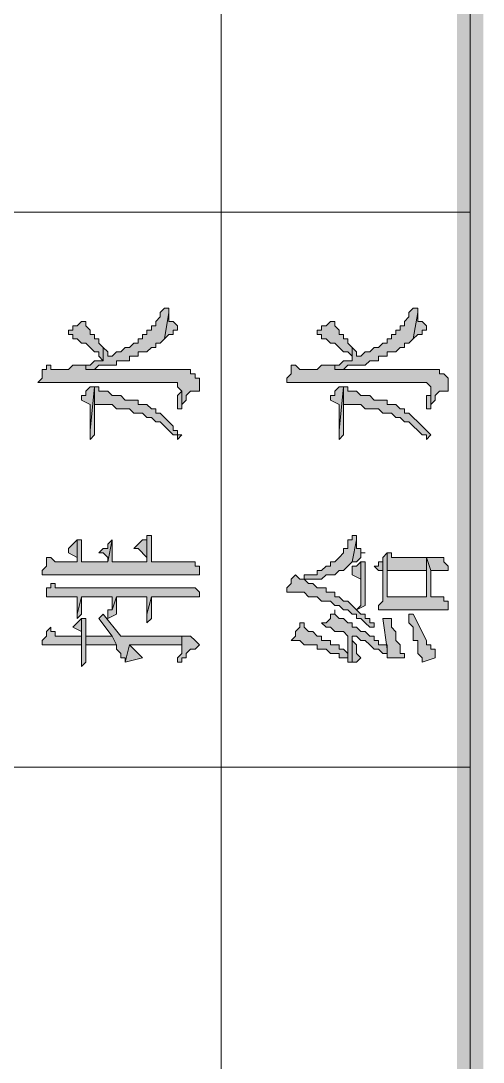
# Model space of a CAD drawing. Header units: millimetres. Extents: x 6 to 291, y 4 to 206.
# Drawn here: x 13.42 to 17.91, y 45.95 to 56.04 of the extents above; entities that cross this region are included whole.
import ezdxf

# ---------------------------------------------------------------- set-up
doc = ezdxf.new("R2010")
doc.units = ezdxf.units.MM
doc.layers.add('C00-00-00', color=7, linetype='Continuous')

msp = doc.modelspace()

# ---------------------------------------------------------------- hatches: boundary and pattern name
at = {"layer": 'C00-00-00'}
h = msp.add_hatch(color=256, dxfattribs=at)
h.dxf.hatch_style = 2
h.paths.add_polyline_path([(17.653, 8.636004), (17.907, 8.89001), (17.653, 201.083336)])
h = msp.add_hatch(color=256, dxfattribs=at)
h.dxf.hatch_style = 2
h.paths.add_polyline_path([(17.907, 8.89001), (17.653, 201.083336), (17.907, 200.787002)])
h = msp.add_hatch(color=256, dxfattribs=at)
h.dxf.hatch_style = 2
h.paths.add_polyline_path([(14.054666, 52.705003), (14.054666, 52.66267), (14.097, 52.66267), (14.139333, 52.66267), (14.181666, 52.705003), (14.224, 52.705003), (14.266333, 52.705003), (14.351, 52.705003), (14.351, 52.747336), (14.393333, 52.747336), (14.435666, 52.747336), (14.478, 52.747336), (14.478, 52.78967), (14.520333, 52.78967), (14.562666, 52.78967), (14.562666, 52.832003), (14.605, 52.832003), (14.647333, 52.832003), (14.689666, 52.874336), (14.732, 52.874336), (14.732, 52.91667), (14.774333, 52.91667), (14.816666, 52.959003), (14.859, 53.213003), (14.859, 53.255336), (14.816666, 53.255336), (14.774333, 53.213003), (14.774333, 53.17067), (14.732, 53.128336), (14.732, 53.086003), (14.689666, 53.086003), (14.689666, 53.04367), (14.647333, 53.04367), (14.647333, 53.001336), (14.605, 53.001336), (14.605, 52.959003), (14.562666, 52.959003), (14.562666, 52.91667), (14.520333, 52.91667), (14.478, 52.874336), (14.435666, 52.874336), (14.393333, 52.832003), (14.351, 52.832003), (14.308666, 52.78967), (14.266333, 52.78967), (14.266333, 52.832003), (14.224, 52.874336), (14.224, 52.747336), (14.181666, 52.747336), (14.139333, 52.747336), (14.097, 52.705003)])
h = msp.add_hatch(color=256, dxfattribs=at)
h.dxf.hatch_style = 2
h.paths.add_polyline_path([(14.816667, 52.959009), (14.859, 53.001342), (14.901333, 53.001342), (14.901333, 53.043675), (14.943667, 53.043675), (14.943667, 53.086009), (14.901333, 53.128342), (14.859, 53.128342), (14.859, 53.170675), (14.859, 53.213009)])
h = msp.add_hatch(color=256, dxfattribs=at)
h.dxf.hatch_style = 2
h.paths.add_polyline_path([(16.467667, 52.705003), (16.467667, 52.66267), (16.510001, 52.66267), (16.552334, 52.66267), (16.594667, 52.705003), (16.637001, 52.705003), (16.679334, 52.705003), (16.764001, 52.705003), (16.806334, 52.747336), (16.848667, 52.747336), (16.891001, 52.747336), (16.891001, 52.78967), (16.933334, 52.78967), (16.975667, 52.78967), (16.975667, 52.832003), (17.018001, 52.832003), (17.060334, 52.832003), (17.102667, 52.874336), (17.145001, 52.874336), (17.145001, 52.91667), (17.187334, 52.91667), (17.229667, 52.959003), (17.272001, 53.213003), (17.272001, 53.255336), (17.229667, 53.255336), (17.187334, 53.213003), (17.187334, 53.17067), (17.145001, 53.128336), (17.145001, 53.086003), (17.102667, 53.086003), (17.102667, 53.04367), (17.060334, 53.04367), (17.060334, 53.001336), (17.018001, 53.001336), (17.018001, 52.959003), (16.975667, 52.959003), (16.975667, 52.91667), (16.933334, 52.91667), (16.891001, 52.874336), (16.848667, 52.874336), (16.806334, 52.832003), (16.764001, 52.832003), (16.721667, 52.78967), (16.679334, 52.78967), (16.679334, 52.832003), (16.637001, 52.874336), (16.637001, 52.747336), (16.594667, 52.747336), (16.552334, 52.747336), (16.510001, 52.705003)])
h = msp.add_hatch(color=256, dxfattribs=at)
h.dxf.hatch_style = 2
h.paths.add_polyline_path([(17.229667, 52.959009), (17.272001, 53.001342), (17.314334, 53.001342), (17.314334, 53.043675), (17.356667, 53.043675), (17.356667, 53.086009), (17.314334, 53.128342), (17.272001, 53.128342), (17.272001, 53.170675), (17.272001, 53.213009)])
h = msp.add_hatch(color=256, dxfattribs=at)
h.dxf.hatch_style = 2
h.paths.add_polyline_path([(13.885333, 53.001335), (13.927667, 53.001335), (13.927667, 52.959002), (13.97, 52.959002), (14.012333, 52.916669), (14.054667, 52.916669), (14.097, 52.874335), (14.139333, 52.832002), (14.181667, 52.832002), (14.181667, 52.789669), (14.224, 52.747335), (14.224, 52.874335), (14.181667, 52.916669), (14.181667, 52.959002), (14.139333, 52.959002), (14.139333, 53.001335), (14.097, 53.001335), (14.097, 53.043669), (14.054667, 53.086002), (14.054667, 53.128335), (14.012333, 53.128335), (13.97, 53.086002), (13.927667, 53.086002), (13.927667, 53.043669), (13.885333, 53.043669)])
h = msp.add_hatch(color=256, dxfattribs=at)
h.dxf.hatch_style = 2
h.paths.add_polyline_path([(14.054666, 53.12833), (14.054666, 53.086004)])
h = msp.add_hatch(color=256, dxfattribs=at)
h.dxf.hatch_style = 2
h.paths.add_polyline_path([(16.298333, 53.001335), (16.340666, 53.001335), (16.340666, 52.959002), (16.382999, 52.959002), (16.425333, 52.916669), (16.467666, 52.916669), (16.509999, 52.874335), (16.552333, 52.832002), (16.594666, 52.832002), (16.636999, 52.789669), (16.636999, 52.747335), (16.636999, 52.874335), (16.594666, 52.916669), (16.594666, 52.959002), (16.552333, 52.959002), (16.552333, 53.001335), (16.509999, 53.001335), (16.509999, 53.043669), (16.467666, 53.086002), (16.467666, 53.128335), (16.425333, 53.128335), (16.382999, 53.086002), (16.340666, 53.086002), (16.340666, 53.043669), (16.298333, 53.043669)])
h = msp.add_hatch(color=256, dxfattribs=at)
h.dxf.hatch_style = 2
h.paths.add_polyline_path([(16.467667, 53.12833), (16.467667, 53.086004)])
h = msp.add_hatch(color=256, dxfattribs=at)
h.dxf.hatch_style = 2
h.paths.add_polyline_path([(13.589, 52.535666), (14.943667, 52.535666), (14.943667, 52.493333), (14.986, 52.450999), (14.986, 52.281666), (14.986, 52.323999), (15.028334, 52.366333), (15.028334, 52.408666), (15.070667, 52.450999), (15.113, 52.450999), (15.155334, 52.450999), (15.155334, 52.493333), (15.155334, 52.535666), (15.155334, 52.577999), (15.113, 52.577999), (15.113, 52.620333), (15.070667, 52.620333), (15.070667, 52.662666), (15.028334, 52.662666), (14.986, 52.662666), (14.054667, 52.662666), (14.054667, 52.704999), (14.012334, 52.704999), (13.927667, 52.704999), (13.885334, 52.662666), (13.716, 52.662666), (13.716, 52.704999), (13.673667, 52.704999), (13.673667, 52.662666), (13.631334, 52.662666), (13.631334, 52.620333), (13.631334, 52.577999)])
h = msp.add_hatch(color=256, dxfattribs=at)
h.dxf.hatch_style = 2
h.paths.add_polyline_path([(16.002, 52.535666), (17.356667, 52.535666), (17.399, 52.493333), (17.399, 52.281666), (17.399, 52.323999), (17.441333, 52.366333), (17.441333, 52.408666), (17.483667, 52.450999), (17.526, 52.450999), (17.568333, 52.450999), (17.568333, 52.493333), (17.568333, 52.535666), (17.568333, 52.577999), (17.526, 52.620333), (17.483667, 52.620333), (17.483667, 52.662666), (17.441333, 52.662666), (17.399, 52.662666), (16.467667, 52.662666), (16.467667, 52.704999), (16.425333, 52.704999), (16.340667, 52.704999), (16.298333, 52.662666), (16.129, 52.662666), (16.086667, 52.704999), (16.044333, 52.704999), (16.044333, 52.662666), (16.044333, 52.620333), (16.002, 52.577999)])
h = msp.add_hatch(color=256, dxfattribs=at)
h.dxf.hatch_style = 2
h.paths.add_polyline_path([(14.012333, 52.366329), (14.097, 52.323995), (14.097, 52.069995), (14.139333, 52.493329), (14.097, 52.493329), (14.054666, 52.450995), (14.054666, 52.408662), (14.012333, 52.408662)])
h = msp.add_hatch(color=256, dxfattribs=at)
h.dxf.hatch_style = 2
h.paths.add_polyline_path([(14.097, 51.985328), (14.139333, 52.02767), (14.139333, 52.324002), (14.139333, 52.49334), (14.097, 52.069997)])
h = msp.add_hatch(color=256, dxfattribs=at)
h.dxf.hatch_style = 2
h.paths.add_polyline_path([(14.139333, 52.49334), (14.139333, 52.324006), (14.181666, 52.324006), (14.308666, 52.324006), (14.351, 52.281673), (14.393333, 52.281673), (14.435666, 52.281673), (14.478, 52.281673), (14.520333, 52.23934), (14.562666, 52.23934), (14.605, 52.23934), (14.647333, 52.197006), (14.689666, 52.197006), (14.732, 52.154673), (14.774333, 52.154673), (14.816666, 52.11234), (14.859, 52.070006), (14.901333, 52.027673), (14.943666, 52.027673), (14.943666, 51.98534), (14.986, 52.027673), (14.943666, 52.027673), (14.943666, 52.070006), (14.901333, 52.070006), (14.901333, 52.11234), (14.859, 52.154673), (14.816666, 52.197006), (14.774333, 52.23934), (14.732, 52.23934), (14.732, 52.281673), (14.689666, 52.281673), (14.647333, 52.324006), (14.605, 52.324006), (14.562666, 52.324006), (14.562666, 52.36634), (14.520333, 52.36634), (14.435666, 52.36634), (14.393333, 52.408673), (14.351, 52.408673), (14.308666, 52.408673), (14.266333, 52.451006), (14.181666, 52.451006), (14.181666, 52.49334)])
h = msp.add_hatch(color=256, dxfattribs=at)
h.dxf.hatch_style = 2
h.paths.add_polyline_path([(14.943667, 52.281676), (14.986, 52.281676), (14.986, 52.45101), (14.943667, 52.408676), (14.943667, 52.32401)])
h = msp.add_hatch(color=256, dxfattribs=at)
h.dxf.hatch_style = 2
h.paths.add_polyline_path([(16.425334, 52.366329), (16.510001, 52.323995), (16.510001, 52.069995), (16.552334, 52.493329), (16.510001, 52.493329), (16.467667, 52.450995), (16.467667, 52.408662), (16.425334, 52.408662)])
h = msp.add_hatch(color=256, dxfattribs=at)
h.dxf.hatch_style = 2
h.paths.add_polyline_path([(16.510001, 51.985328), (16.552334, 52.027661), (16.552334, 52.323995), (16.552334, 52.493328), (16.510001, 52.069995), (16.510001, 52.027661)])
h = msp.add_hatch(color=256, dxfattribs=at)
h.dxf.hatch_style = 2
h.paths.add_polyline_path([(16.552334, 52.49334), (16.552334, 52.324006), (16.594667, 52.324006), (16.721667, 52.324006), (16.764, 52.281673), (16.806334, 52.281673), (16.848667, 52.281673), (16.891, 52.281673), (16.933334, 52.23934), (16.975667, 52.23934), (17.018, 52.23934), (17.060334, 52.197006), (17.102667, 52.197006), (17.145, 52.154673), (17.187334, 52.154673), (17.229667, 52.11234), (17.272, 52.070006), (17.314334, 52.027673), (17.356667, 52.027673), (17.356667, 51.98534), (17.399, 52.027673), (17.356667, 52.070006), (17.314334, 52.11234), (17.272, 52.154673), (17.229667, 52.197006), (17.187334, 52.23934), (17.145, 52.23934), (17.145, 52.281673), (17.102667, 52.281673), (17.060334, 52.324006), (17.018, 52.324006), (16.975667, 52.324006), (16.975667, 52.36634), (16.933334, 52.36634), (16.848667, 52.36634), (16.806334, 52.408673), (16.764, 52.408673), (16.721667, 52.408673), (16.679334, 52.451006), (16.594667, 52.451006), (16.594667, 52.49334)])
h = msp.add_hatch(color=256, dxfattribs=at)
h.dxf.hatch_style = 2
h.paths.add_polyline_path([(17.356666, 52.281676), (17.398999, 52.281676), (17.398999, 52.45101), (17.398999, 52.408676), (17.356666, 52.408676), (17.356666, 52.32401)])
h = msp.add_hatch(color=256, dxfattribs=at)
h.dxf.hatch_style = 2
h.paths.add_polyline_path([(13.631333, 50.673005), (15.155333, 50.673005), (15.155333, 50.715338), (15.155333, 50.757672), (15.113, 50.757672), (15.113, 50.800005), (14.689667, 50.800005), (14.689667, 51.011672), (14.689667, 51.054005), (14.647333, 51.054005), (14.647333, 50.800005), (14.308667, 50.800005), (14.308667, 50.969338), (14.308667, 51.011672), (14.266333, 50.800005), (14.012333, 50.800005), (14.012333, 51.011672), (13.97, 51.011672), (13.97, 50.800005), (13.758333, 50.800005), (13.716, 50.842338), (13.673667, 50.842338), (13.673667, 50.800005), (13.673667, 50.757672), (13.631333, 50.715338)])
h = msp.add_hatch(color=256, dxfattribs=at)
h.dxf.hatch_style = 2
h.paths.add_polyline_path([(14.520334, 50.926995), (14.562667, 50.926995), (14.647334, 50.842328), (14.647334, 50.799995), (14.647334, 51.053995), (14.647334, 51.011661), (14.605, 51.011661), (14.562667, 50.969328)])
h = msp.add_hatch(color=256, dxfattribs=at)
h.dxf.hatch_style = 2
h.paths.add_polyline_path([(16.171333, 50.630663), (16.256, 50.630663), (16.298333, 50.630663), (16.340666, 50.630663), (16.383, 50.672996), (16.425333, 50.672996), (16.467666, 50.672996), (16.51, 50.715329), (16.552333, 50.715329), (16.594666, 50.757663), (16.637, 50.799996), (16.679333, 51.011663), (16.679333, 51.053996), (16.637, 51.053996), (16.637, 51.011663), (16.594666, 51.011663), (16.594666, 50.969329), (16.594666, 50.926996), (16.552333, 50.926996), (16.552333, 50.884663), (16.51, 50.842329), (16.467666, 50.799996), (16.425333, 50.799996), (16.425333, 50.757663), (16.383, 50.757663), (16.340666, 50.715329), (16.298333, 50.715329), (16.298333, 50.672996), (16.256, 50.672996), (16.213666, 50.672996), (16.171333, 50.672996)])
h = msp.add_hatch(color=256, dxfattribs=at)
h.dxf.hatch_style = 2
h.paths.add_polyline_path([(13.885333, 50.926995), (13.885333, 50.884661), (13.97, 50.842328), (13.97, 50.799995), (13.97, 51.011661), (13.927667, 50.969328)])
h = msp.add_hatch(color=256, dxfattribs=at)
h.dxf.hatch_style = 2
h.paths.add_polyline_path([(14.181666, 50.884669), (14.223999, 50.884669), (14.266333, 50.842335), (14.266333, 50.800002), (14.308666, 51.011669), (14.266333, 50.969335), (14.266333, 50.927002), (14.223999, 50.927002)])
h = msp.add_hatch(color=256, dxfattribs=at)
h.dxf.hatch_style = 2
h.paths.add_polyline_path([(16.637, 50.8), (16.679334, 50.8), (16.721667, 50.842333), (16.721667, 50.884666), (16.764, 50.884666), (16.721667, 50.884666), (16.721667, 50.927), (16.679334, 50.927), (16.679334, 50.969333), (16.679334, 51.011666)])
h = msp.add_hatch(color=256, dxfattribs=at)
h.dxf.hatch_style = 2
h.paths.add_polyline_path([(16.848667, 50.757674), (16.891, 50.71534), (16.933333, 50.71534), (16.933333, 50.46134), (16.933333, 50.84234), (16.933333, 50.800007), (16.891, 50.800007), (16.891, 50.757674)])
h = msp.add_hatch(color=256, dxfattribs=at)
h.dxf.hatch_style = 2
h.paths.add_polyline_path([(16.891, 50.334331), (17.568333, 50.334331), (17.568333, 50.376664), (17.568333, 50.418997), (17.526, 50.418997), (17.526, 50.461331), (17.399, 50.461331), (17.399, 50.715331), (17.356667, 50.842331), (17.356667, 50.461331), (16.975667, 50.461331), (16.975667, 50.715331), (16.975667, 50.884664), (16.933333, 50.842331), (16.933333, 50.461331), (16.933333, 50.418997), (16.891, 50.376664)])
h = msp.add_hatch(color=256, dxfattribs=at)
h.dxf.hatch_style = 2
h.paths.add_polyline_path([(16.975668, 50.884669), (16.975668, 50.715335), (17.356668, 50.715335), (17.356668, 50.461335), (17.356668, 50.842335), (17.018001, 50.842335), (17.018001, 50.884669)])
h = msp.add_hatch(color=256, dxfattribs=at)
h.dxf.hatch_style = 2
h.paths.add_polyline_path([(17.356666, 50.842342), (17.398999, 50.715342), (17.568333, 50.715342), (17.568333, 50.757675), (17.525999, 50.800009), (17.525999, 50.842342)])
h = msp.add_hatch(color=256, dxfattribs=at)
h.dxf.hatch_style = 2
h.paths.add_polyline_path([(16.637, 50.715331), (16.637, 50.672998), (16.721667, 50.630665), (16.721667, 50.418998), (16.721667, 50.799998), (16.679334, 50.757665), (16.637, 50.757665)])
h = msp.add_hatch(color=256, dxfattribs=at)
h.dxf.hatch_style = 2
h.paths.add_polyline_path([(16.679334, 50.334331), (16.764, 50.376664), (16.764, 50.799997), (16.721667, 50.799997), (16.721667, 50.376664)])
h = msp.add_hatch(color=256, dxfattribs=at)
h.dxf.hatch_style = 2
h.paths.add_polyline_path([(16.002, 50.503668), (16.086667, 50.503668), (16.129, 50.503668), (16.171333, 50.503668), (16.213667, 50.461334), (16.256, 50.461334), (16.298333, 50.461334), (16.340667, 50.419001), (16.383, 50.419001), (16.425333, 50.419001), (16.467667, 50.376668), (16.51, 50.376668), (16.552333, 50.334334), (16.594667, 50.334334), (16.637, 50.292001), (16.679333, 50.292001), (16.679333, 50.249668), (16.721667, 50.249668), (16.764, 50.207334), (16.806333, 50.165001), (16.848667, 50.165001), (16.848667, 50.207334), (16.806333, 50.207334), (16.806333, 50.249668), (16.764, 50.249668), (16.764, 50.292001), (16.721667, 50.292001), (16.679333, 50.334334), (16.637, 50.376668), (16.594667, 50.419001), (16.552333, 50.419001), (16.51, 50.461334), (16.467667, 50.461334), (16.467667, 50.503668), (16.425333, 50.503668), (16.383, 50.503668), (16.383, 50.546001), (16.340667, 50.546001), (16.298333, 50.546001), (16.256, 50.588334), (16.213667, 50.588334), (16.171333, 50.630668), (16.129, 50.630668), (16.086667, 50.673001), (16.044333, 50.630668), (16.044333, 50.588334), (16.002, 50.546001)])
h = msp.add_hatch(color=256, dxfattribs=at)
h.dxf.hatch_style = 2
h.paths.add_polyline_path([(13.673667, 50.461342), (13.97, 50.461342), (13.97, 50.292008), (14.012333, 50.461342), (14.308667, 50.461342), (14.308667, 50.334342), (14.351, 50.461342), (14.647333, 50.461342), (14.647333, 50.292008), (14.689667, 50.461342), (15.155333, 50.461342), (15.155333, 50.503675), (15.113, 50.546008), (13.758333, 50.546008), (13.758333, 50.588342), (13.716, 50.588342), (13.716, 50.546008), (13.673667, 50.546008), (13.673667, 50.503675)])
h = msp.add_hatch(color=256, dxfattribs=at)
h.dxf.hatch_style = 2
h.paths.add_polyline_path([(13.97, 50.249662), (14.012333, 50.292004), (14.012333, 50.461342), (13.97, 50.292004)])
h = msp.add_hatch(color=256, dxfattribs=at)
h.dxf.hatch_style = 2
h.paths.add_polyline_path([(14.266333, 50.249662), (14.351001, 50.292004), (14.351001, 50.461342), (14.308667, 50.334331), (14.266333, 50.334331)])
h = msp.add_hatch(color=256, dxfattribs=at)
h.dxf.hatch_style = 2
h.paths.add_polyline_path([(14.647334, 50.207336), (14.689667, 50.249662), (14.689667, 50.461342), (14.647334, 50.292004)])
h = msp.add_hatch(color=256, dxfattribs=at)
h.dxf.hatch_style = 2
h.paths.add_polyline_path([(16.340666, 50.207336), (16.382999, 50.165002), (16.425333, 50.165002), (16.467666, 50.122669), (16.509999, 50.122669), (16.552333, 50.122669), (16.594666, 50.080336), (16.594666, 49.911002), (16.594666, 49.826336), (16.636999, 49.826336), (16.636999, 50.080336), (16.679333, 50.080336), (16.721666, 50.038002), (16.763999, 50.038002), (16.806333, 49.995669), (16.848666, 49.953336), (16.890999, 49.953336), (16.933333, 49.911002), (16.975666, 49.911002), (16.975666, 49.868669), (16.975666, 49.953336), (16.975666, 49.995669), (16.933333, 49.995669), (16.890999, 49.995669), (16.890999, 50.038002), (16.848666, 50.038002), (16.848666, 50.080336), (16.806333, 50.080336), (16.763999, 50.122669), (16.721666, 50.122669), (16.679333, 50.165002), (16.636999, 50.165002), (16.636999, 50.207336), (16.594666, 50.207336), (16.552333, 50.249669), (16.509999, 50.249669), (16.467666, 50.292002), (16.467666, 50.334336), (16.467666, 50.292002), (16.425333, 50.292002), (16.425333, 50.249669), (16.382999, 50.207336)])
h = msp.add_hatch(color=256, dxfattribs=at)
h.dxf.hatch_style = 2
h.paths.add_polyline_path([(13.927666, 50.16501), (14.012333, 50.122676), (14.012333, 50.080343), (14.012333, 50.249676), (13.97, 50.207343)])
h = msp.add_hatch(color=256, dxfattribs=at)
h.dxf.hatch_style = 2
h.paths.add_polyline_path([(14.012333, 49.784009), (14.054666, 49.826342), (14.054666, 50.249675), (14.012333, 50.249675), (14.012333, 50.080342)])
h = msp.add_hatch(color=256, dxfattribs=at)
h.dxf.hatch_style = 2
h.paths.add_polyline_path([(14.181666, 50.249662), (14.308666, 50.080329), (14.350999, 49.995662), (14.350999, 49.953329), (14.393333, 49.910995), (14.393333, 49.868662), (14.435666, 49.868662), (14.435666, 49.826329), (14.477999, 49.995662), (14.985999, 49.995662), (14.985999, 49.953329), (14.985999, 50.080329), (14.393333, 50.080329), (14.223999, 50.291995)])
h = msp.add_hatch(color=256, dxfattribs=at)
h.dxf.hatch_style = 2
h.paths.add_polyline_path([(16.933333, 50.249662), (16.975667, 49.953329), (16.975667, 49.868662), (17.018, 49.868662), (17.102667, 49.868662), (17.145, 49.868662), (17.145, 49.910995), (17.102667, 49.910995), (17.102667, 49.953329), (17.102667, 49.995662), (17.060333, 50.037995), (17.060333, 50.080329), (17.060333, 50.122662), (17.018, 50.164995), (17.018, 50.207329), (17.018, 50.249662), (16.975667, 50.249662)])
h = msp.add_hatch(color=256, dxfattribs=at)
h.dxf.hatch_style = 2
h.paths.add_polyline_path([(17.187333, 50.292004), (17.187333, 50.249671), (17.187333, 50.207338), (17.229666, 50.165004), (17.229666, 50.122671), (17.229666, 50.038004), (17.272, 50.038004), (17.272, 49.953338), (17.272, 49.911004), (17.314333, 49.868671), (17.314333, 49.826338), (17.441333, 49.868671), (17.441333, 49.911004), (17.441333, 49.953338), (17.399, 49.953338), (17.399, 49.995671), (17.356666, 49.995671), (17.356666, 50.038004), (17.229666, 50.292004)])
h = msp.add_hatch(color=256, dxfattribs=at)
h.dxf.hatch_style = 2
h.paths.add_polyline_path([(13.631333, 49.995672), (14.012333, 49.995672), (14.012333, 49.868672), (14.012333, 50.080339), (13.758333, 50.080339), (13.758333, 50.122672), (13.716, 50.122672), (13.716, 50.165006), (13.673667, 50.122672), (13.673667, 50.080339), (13.631333, 50.038006)])
h = msp.add_hatch(color=256, dxfattribs=at)
h.dxf.hatch_style = 2
h.paths.add_polyline_path([(16.044333, 50.037999), (16.086666, 50.037999), (16.129, 50.037999), (16.171333, 49.995665), (16.213666, 49.995665), (16.298333, 49.995665), (16.298333, 49.953332), (16.340666, 49.953332), (16.383, 49.953332), (16.425333, 49.910999), (16.467666, 49.910999), (16.51, 49.910999), (16.51, 49.868665), (16.552333, 49.868665), (16.594666, 49.868665), (16.594666, 49.826332), (16.594666, 49.910999), (16.552333, 49.953332), (16.51, 49.953332), (16.51, 49.995665), (16.467666, 49.995665), (16.425333, 49.995665), (16.425333, 50.037999), (16.383, 50.037999), (16.340666, 50.037999), (16.340666, 50.080332), (16.298333, 50.080332), (16.256, 50.122665), (16.213666, 50.122665), (16.171333, 50.164999), (16.171333, 50.207332), (16.129, 50.207332), (16.129, 50.164999), (16.086666, 50.122665), (16.086666, 50.080332)])
h = msp.add_hatch(color=256, dxfattribs=at)
h.dxf.hatch_style = 2
h.paths.add_polyline_path([(14.054666, 50.080341), (14.054666, 49.995672), (14.351001, 49.995672), (14.308667, 50.080341)])
h = msp.add_hatch(color=256, dxfattribs=at)
h.dxf.hatch_style = 2
h.paths.add_polyline_path([(14.943667, 49.826335), (14.986, 49.826335), (14.986, 49.868669), (15.028333, 49.868669), (15.028333, 49.911002), (15.070667, 49.953335), (15.113, 49.953335), (15.155333, 49.995669), (15.113, 50.038002), (15.070667, 50.080335), (14.986, 50.080335), (14.986, 49.953335), (14.986, 49.911002), (14.943667, 49.868669)])
h = msp.add_hatch(color=256, dxfattribs=at)
h.dxf.hatch_style = 2
h.paths.add_polyline_path([(16.637, 49.826335), (16.679334, 49.826335), (16.721667, 49.868669), (16.679334, 49.911002), (16.679334, 49.953335), (16.679334, 49.995669), (16.637, 50.038002), (16.637, 50.080335)])
h = msp.add_hatch(color=256, dxfattribs=at)
h.dxf.hatch_style = 2
h.paths.add_polyline_path([(14.435667, 49.826335), (14.605, 49.868669), (14.562667, 49.911002), (14.520334, 49.953335), (14.478, 49.995669)])

# ---------------------------------------------------------------- linework, layer by layer
at = {"layer": 'C00-00-00', "lineweight": 15}
for points in [[(17.779999, 141.859001), (17.779999, 8.762999)], [(15.367001, 48.810328), (15.367001, 128.820334)], [(17.779999, 54.186663), (10.583333, 54.186663)], [(17.779999, 48.810328), (10.583333, 48.810328)], [(17.779999, 48.810328), (10.583333, 48.810328)], [(15.367001, 28.786663), (15.367001, 48.810328)]]:
    msp.add_lwpolyline(points, dxfattribs=at)
at = {"layer": 'C00-00-00', "lineweight": 13}
for points in [[(14.054666, 52.705003), (14.054666, 52.66267), (14.097, 52.66267), (14.139333, 52.66267), (14.181666, 52.705003), (14.224, 52.705003), (14.266333, 52.705003), (14.351, 52.705003), (14.351, 52.747336), (14.393333, 52.747336), (14.435666, 52.747336), (14.478, 52.747336), (14.478, 52.78967), (14.520333, 52.78967), (14.562666, 52.78967), (14.562666, 52.832003), (14.605, 52.832003), (14.647333, 52.832003), (14.689666, 52.874336), (14.732, 52.874336), (14.732, 52.91667), (14.774333, 52.91667), (14.816666, 52.959003), (14.859, 53.213003), (14.859, 53.255336), (14.816666, 53.255336), (14.774333, 53.213003), (14.774333, 53.17067), (14.732, 53.128336), (14.732, 53.086003), (14.689666, 53.086003), (14.689666, 53.04367), (14.647333, 53.04367), (14.647333, 53.001336), (14.605, 53.001336), (14.605, 52.959003), (14.562666, 52.959003), (14.562666, 52.91667), (14.520333, 52.91667), (14.478, 52.874336), (14.435666, 52.874336), (14.393333, 52.832003), (14.351, 52.832003), (14.308666, 52.78967), (14.266333, 52.78967), (14.266333, 52.832003), (14.224, 52.874336), (14.224, 52.747336), (14.181666, 52.747336), (14.139333, 52.747336), (14.097, 52.705003)], [(14.816667, 52.959009), (14.859, 53.001342), (14.901333, 53.001342), (14.901333, 53.043675), (14.943667, 53.043675), (14.943667, 53.086009), (14.901333, 53.128342), (14.859, 53.128342), (14.859, 53.170675), (14.859, 53.213009)], [(16.467667, 52.705003), (16.467667, 52.66267), (16.510001, 52.66267), (16.552334, 52.66267), (16.594667, 52.705003), (16.637001, 52.705003), (16.679334, 52.705003), (16.764001, 52.705003), (16.806334, 52.747336), (16.848667, 52.747336), (16.891001, 52.747336), (16.891001, 52.78967), (16.933334, 52.78967), (16.975667, 52.78967), (16.975667, 52.832003), (17.018001, 52.832003), (17.060334, 52.832003), (17.102667, 52.874336), (17.145001, 52.874336), (17.145001, 52.91667), (17.187334, 52.91667), (17.229667, 52.959003), (17.272001, 53.213003), (17.272001, 53.255336), (17.229667, 53.255336), (17.187334, 53.213003), (17.187334, 53.17067), (17.145001, 53.128336), (17.145001, 53.086003), (17.102667, 53.086003), (17.102667, 53.04367), (17.060334, 53.04367), (17.060334, 53.001336), (17.018001, 53.001336), (17.018001, 52.959003), (16.975667, 52.959003), (16.975667, 52.91667), (16.933334, 52.91667), (16.891001, 52.874336), (16.848667, 52.874336), (16.806334, 52.832003), (16.764001, 52.832003), (16.721667, 52.78967), (16.679334, 52.78967), (16.679334, 52.832003), (16.637001, 52.874336), (16.637001, 52.747336), (16.594667, 52.747336), (16.552334, 52.747336), (16.510001, 52.705003)], [(17.229667, 52.959009), (17.272001, 53.001342), (17.314334, 53.001342), (17.314334, 53.043675), (17.356667, 53.043675), (17.356667, 53.086009), (17.314334, 53.128342), (17.272001, 53.128342), (17.272001, 53.170675), (17.272001, 53.213009)], [(13.885333, 53.001335), (13.927667, 53.001335), (13.927667, 52.959002), (13.97, 52.959002), (14.012333, 52.916669), (14.054667, 52.916669), (14.097, 52.874335), (14.139333, 52.832002), (14.181667, 52.832002), (14.181667, 52.789669), (14.224, 52.747335), (14.224, 52.874335), (14.181667, 52.916669), (14.181667, 52.959002), (14.139333, 52.959002), (14.139333, 53.001335), (14.097, 53.001335), (14.097, 53.043669), (14.054667, 53.086002), (14.054667, 53.128335), (14.012333, 53.128335), (13.97, 53.086002), (13.927667, 53.086002), (13.927667, 53.043669), (13.885333, 53.043669)], [(14.054666, 53.12833), (14.054666, 53.086004)], [(16.298333, 53.001335), (16.340666, 53.001335), (16.340666, 52.959002), (16.382999, 52.959002), (16.425333, 52.916669), (16.467666, 52.916669), (16.509999, 52.874335), (16.552333, 52.832002), (16.594666, 52.832002), (16.636999, 52.789669), (16.636999, 52.747335), (16.636999, 52.874335), (16.594666, 52.916669), (16.594666, 52.959002), (16.552333, 52.959002), (16.552333, 53.001335), (16.509999, 53.001335), (16.509999, 53.043669), (16.467666, 53.086002), (16.467666, 53.128335), (16.425333, 53.128335), (16.382999, 53.086002), (16.340666, 53.086002), (16.340666, 53.043669), (16.298333, 53.043669)], [(16.467667, 53.12833), (16.467667, 53.086004)], [(13.589, 52.535666), (14.943667, 52.535666), (14.943667, 52.493333), (14.986, 52.450999), (14.986, 52.281666), (14.986, 52.323999), (15.028334, 52.366333), (15.028334, 52.408666), (15.070667, 52.450999), (15.113, 52.450999), (15.155334, 52.450999), (15.155334, 52.493333), (15.155334, 52.535666), (15.155334, 52.577999), (15.113, 52.577999), (15.113, 52.620333), (15.070667, 52.620333), (15.070667, 52.662666), (15.028334, 52.662666), (14.986, 52.662666), (14.054667, 52.662666), (14.054667, 52.704999), (14.012334, 52.704999), (13.927667, 52.704999), (13.885334, 52.662666), (13.716, 52.662666), (13.716, 52.704999), (13.673667, 52.704999), (13.673667, 52.662666), (13.631334, 52.662666), (13.631334, 52.620333), (13.631334, 52.577999)], [(16.002, 52.535666), (17.356667, 52.535666), (17.399, 52.493333), (17.399, 52.281666), (17.399, 52.323999), (17.441333, 52.366333), (17.441333, 52.408666), (17.483667, 52.450999), (17.526, 52.450999), (17.568333, 52.450999), (17.568333, 52.493333), (17.568333, 52.535666), (17.568333, 52.577999), (17.526, 52.620333), (17.483667, 52.620333), (17.483667, 52.662666), (17.441333, 52.662666), (17.399, 52.662666), (16.467667, 52.662666), (16.467667, 52.704999), (16.425333, 52.704999), (16.340667, 52.704999), (16.298333, 52.662666), (16.129, 52.662666), (16.086667, 52.704999), (16.044333, 52.704999), (16.044333, 52.662666), (16.044333, 52.620333), (16.002, 52.577999)], [(14.012333, 52.366329), (14.097, 52.323995), (14.097, 52.069995), (14.139333, 52.493329), (14.097, 52.493329), (14.054666, 52.450995), (14.054666, 52.408662), (14.012333, 52.408662)], [(14.097, 51.985328), (14.139333, 52.02767), (14.139333, 52.324002), (14.139333, 52.49334), (14.097, 52.069997)], [(14.139333, 52.49334), (14.139333, 52.324006), (14.181666, 52.324006), (14.308666, 52.324006), (14.351, 52.281673), (14.393333, 52.281673), (14.435666, 52.281673), (14.478, 52.281673), (14.520333, 52.23934), (14.562666, 52.23934), (14.605, 52.23934), (14.647333, 52.197006), (14.689666, 52.197006), (14.732, 52.154673), (14.774333, 52.154673), (14.816666, 52.11234), (14.859, 52.070006), (14.901333, 52.027673), (14.943666, 52.027673), (14.943666, 51.98534), (14.986, 52.027673), (14.943666, 52.027673), (14.943666, 52.070006), (14.901333, 52.070006), (14.901333, 52.11234), (14.859, 52.154673), (14.816666, 52.197006), (14.774333, 52.23934), (14.732, 52.23934), (14.732, 52.281673), (14.689666, 52.281673), (14.647333, 52.324006), (14.605, 52.324006), (14.562666, 52.324006), (14.562666, 52.36634), (14.520333, 52.36634), (14.435666, 52.36634), (14.393333, 52.408673), (14.351, 52.408673), (14.308666, 52.408673), (14.266333, 52.451006), (14.181666, 52.451006), (14.181666, 52.49334)], [(14.943667, 52.281676), (14.986, 52.281676), (14.986, 52.45101), (14.943667, 52.408676), (14.943667, 52.32401)], [(16.425334, 52.366329), (16.510001, 52.323995), (16.510001, 52.069995), (16.552334, 52.493329), (16.510001, 52.493329), (16.467667, 52.450995), (16.467667, 52.408662), (16.425334, 52.408662)], [(16.510001, 51.985328), (16.552334, 52.027661), (16.552334, 52.323995), (16.552334, 52.493328), (16.510001, 52.069995), (16.510001, 52.027661)], [(16.552334, 52.49334), (16.552334, 52.324006), (16.594667, 52.324006), (16.721667, 52.324006), (16.764, 52.281673), (16.806334, 52.281673), (16.848667, 52.281673), (16.891, 52.281673), (16.933334, 52.23934), (16.975667, 52.23934), (17.018, 52.23934), (17.060334, 52.197006), (17.102667, 52.197006), (17.145, 52.154673), (17.187334, 52.154673), (17.229667, 52.11234), (17.272, 52.070006), (17.314334, 52.027673), (17.356667, 52.027673), (17.356667, 51.98534), (17.399, 52.027673), (17.356667, 52.070006), (17.314334, 52.11234), (17.272, 52.154673), (17.229667, 52.197006), (17.187334, 52.23934), (17.145, 52.23934), (17.145, 52.281673), (17.102667, 52.281673), (17.060334, 52.324006), (17.018, 52.324006), (16.975667, 52.324006), (16.975667, 52.36634), (16.933334, 52.36634), (16.848667, 52.36634), (16.806334, 52.408673), (16.764, 52.408673), (16.721667, 52.408673), (16.679334, 52.451006), (16.594667, 52.451006), (16.594667, 52.49334)], [(17.356666, 52.281676), (17.398999, 52.281676), (17.398999, 52.45101), (17.398999, 52.408676), (17.356666, 52.408676), (17.356666, 52.32401)], [(13.631333, 50.673005), (15.155333, 50.673005), (15.155333, 50.715338), (15.155333, 50.757672), (15.113, 50.757672), (15.113, 50.800005), (14.689667, 50.800005), (14.689667, 51.011672), (14.689667, 51.054005), (14.647333, 51.054005), (14.647333, 50.800005), (14.308667, 50.800005), (14.308667, 50.969338), (14.308667, 51.011672), (14.266333, 50.800005), (14.012333, 50.800005), (14.012333, 51.011672), (13.97, 51.011672), (13.97, 50.800005), (13.758333, 50.800005), (13.716, 50.842338), (13.673667, 50.842338), (13.673667, 50.800005), (13.673667, 50.757672), (13.631333, 50.715338)], [(14.520334, 50.926995), (14.562667, 50.926995), (14.647334, 50.842328), (14.647334, 50.799995), (14.647334, 51.053995), (14.647334, 51.011661), (14.605, 51.011661), (14.562667, 50.969328)], [(16.171333, 50.630663), (16.256, 50.630663), (16.298333, 50.630663), (16.340666, 50.630663), (16.383, 50.672996), (16.425333, 50.672996), (16.467666, 50.672996), (16.51, 50.715329), (16.552333, 50.715329), (16.594666, 50.757663), (16.637, 50.799996), (16.679333, 51.011663), (16.679333, 51.053996), (16.637, 51.053996), (16.637, 51.011663), (16.594666, 51.011663), (16.594666, 50.969329), (16.594666, 50.926996), (16.552333, 50.926996), (16.552333, 50.884663), (16.51, 50.842329), (16.467666, 50.799996), (16.425333, 50.799996), (16.425333, 50.757663), (16.383, 50.757663), (16.340666, 50.715329), (16.298333, 50.715329), (16.298333, 50.672996), (16.256, 50.672996), (16.213666, 50.672996), (16.171333, 50.672996)], [(13.885333, 50.926995), (13.885333, 50.884661), (13.97, 50.842328), (13.97, 50.799995), (13.97, 51.011661), (13.927667, 50.969328)], [(14.181666, 50.884669), (14.223999, 50.884669), (14.266333, 50.842335), (14.266333, 50.800002), (14.308666, 51.011669), (14.266333, 50.969335), (14.266333, 50.927002), (14.223999, 50.927002)], [(16.637, 50.8), (16.679334, 50.8), (16.721667, 50.842333), (16.721667, 50.884666), (16.764, 50.884666), (16.721667, 50.884666), (16.721667, 50.927), (16.679334, 50.927), (16.679334, 50.969333), (16.679334, 51.011666)], [(16.848667, 50.757674), (16.891, 50.71534), (16.933333, 50.71534), (16.933333, 50.46134), (16.933333, 50.84234), (16.933333, 50.800007), (16.891, 50.800007), (16.891, 50.757674)], [(16.891, 50.334331), (17.568333, 50.334331), (17.568333, 50.376664), (17.568333, 50.418997), (17.526, 50.418997), (17.526, 50.461331), (17.399, 50.461331), (17.399, 50.715331), (17.356667, 50.842331), (17.356667, 50.461331), (16.975667, 50.461331), (16.975667, 50.715331), (16.975667, 50.884664), (16.933333, 50.842331), (16.933333, 50.461331), (16.933333, 50.418997), (16.891, 50.376664)], [(16.975668, 50.884669), (16.975668, 50.715335), (17.356668, 50.715335), (17.356668, 50.461335), (17.356668, 50.842335), (17.018001, 50.842335), (17.018001, 50.884669)], [(17.356666, 50.842342), (17.398999, 50.715342), (17.568333, 50.715342), (17.568333, 50.757675), (17.525999, 50.800009), (17.525999, 50.842342)], [(16.637, 50.715331), (16.637, 50.672998), (16.721667, 50.630665), (16.721667, 50.418998), (16.721667, 50.799998), (16.679334, 50.757665), (16.637, 50.757665)], [(16.679334, 50.334331), (16.764, 50.376664), (16.764, 50.799997), (16.721667, 50.799997), (16.721667, 50.376664)], [(16.002, 50.503668), (16.086667, 50.503668), (16.129, 50.503668), (16.171333, 50.503668), (16.213667, 50.461334), (16.256, 50.461334), (16.298333, 50.461334), (16.340667, 50.419001), (16.383, 50.419001), (16.425333, 50.419001), (16.467667, 50.376668), (16.51, 50.376668), (16.552333, 50.334334), (16.594667, 50.334334), (16.637, 50.292001), (16.679333, 50.292001), (16.679333, 50.249668), (16.721667, 50.249668), (16.764, 50.207334), (16.806333, 50.165001), (16.848667, 50.165001), (16.848667, 50.207334), (16.806333, 50.207334), (16.806333, 50.249668), (16.764, 50.249668), (16.764, 50.292001), (16.721667, 50.292001), (16.679333, 50.334334), (16.637, 50.376668), (16.594667, 50.419001), (16.552333, 50.419001), (16.51, 50.461334), (16.467667, 50.461334), (16.467667, 50.503668), (16.425333, 50.503668), (16.383, 50.503668), (16.383, 50.546001), (16.340667, 50.546001), (16.298333, 50.546001), (16.256, 50.588334), (16.213667, 50.588334), (16.171333, 50.630668), (16.129, 50.630668), (16.086667, 50.673001), (16.044333, 50.630668), (16.044333, 50.588334), (16.002, 50.546001)], [(13.673667, 50.461342), (13.97, 50.461342), (13.97, 50.292008), (14.012333, 50.461342), (14.308667, 50.461342), (14.308667, 50.334342), (14.351, 50.461342), (14.647333, 50.461342), (14.647333, 50.292008), (14.689667, 50.461342), (15.155333, 50.461342), (15.155333, 50.503675), (15.113, 50.546008), (13.758333, 50.546008), (13.758333, 50.588342), (13.716, 50.588342), (13.716, 50.546008), (13.673667, 50.546008), (13.673667, 50.503675)], [(13.97, 50.249662), (14.012333, 50.292004), (14.012333, 50.461342), (13.97, 50.292004)], [(14.266333, 50.249662), (14.351001, 50.292004), (14.351001, 50.461342), (14.308667, 50.334331), (14.266333, 50.334331)], [(14.647334, 50.207336), (14.689667, 50.249662), (14.689667, 50.461342), (14.647334, 50.292004)], [(16.340666, 50.207336), (16.382999, 50.165002), (16.425333, 50.165002), (16.467666, 50.122669), (16.509999, 50.122669), (16.552333, 50.122669), (16.594666, 50.080336), (16.594666, 49.911002), (16.594666, 49.826336), (16.636999, 49.826336), (16.636999, 50.080336), (16.679333, 50.080336), (16.721666, 50.038002), (16.763999, 50.038002), (16.806333, 49.995669), (16.848666, 49.953336), (16.890999, 49.953336), (16.933333, 49.911002), (16.975666, 49.911002), (16.975666, 49.868669), (16.975666, 49.953336), (16.975666, 49.995669), (16.933333, 49.995669), (16.890999, 49.995669), (16.890999, 50.038002), (16.848666, 50.038002), (16.848666, 50.080336), (16.806333, 50.080336), (16.763999, 50.122669), (16.721666, 50.122669), (16.679333, 50.165002), (16.636999, 50.165002), (16.636999, 50.207336), (16.594666, 50.207336), (16.552333, 50.249669), (16.509999, 50.249669), (16.467666, 50.292002), (16.467666, 50.334336), (16.467666, 50.292002), (16.425333, 50.292002), (16.425333, 50.249669), (16.382999, 50.207336)], [(13.927666, 50.16501), (14.012333, 50.122676), (14.012333, 50.080343), (14.012333, 50.249676), (13.97, 50.207343)], [(14.012333, 49.784009), (14.054666, 49.826342), (14.054666, 50.249675), (14.012333, 50.249675), (14.012333, 50.080342)], [(14.181666, 50.249662), (14.308666, 50.080329), (14.350999, 49.995662), (14.350999, 49.953329), (14.393333, 49.910995), (14.393333, 49.868662), (14.435666, 49.868662), (14.435666, 49.826329), (14.477999, 49.995662), (14.985999, 49.995662), (14.985999, 49.953329), (14.985999, 50.080329), (14.393333, 50.080329), (14.223999, 50.291995)], [(16.933333, 50.249662), (16.975667, 49.953329), (16.975667, 49.868662), (17.018, 49.868662), (17.102667, 49.868662), (17.145, 49.868662), (17.145, 49.910995), (17.102667, 49.910995), (17.102667, 49.953329), (17.102667, 49.995662), (17.060333, 50.037995), (17.060333, 50.080329), (17.060333, 50.122662), (17.018, 50.164995), (17.018, 50.207329), (17.018, 50.249662), (16.975667, 50.249662)], [(17.187333, 50.292004), (17.187333, 50.249671), (17.187333, 50.207338), (17.229666, 50.165004), (17.229666, 50.122671), (17.229666, 50.038004), (17.272, 50.038004), (17.272, 49.953338), (17.272, 49.911004), (17.314333, 49.868671), (17.314333, 49.826338), (17.441333, 49.868671), (17.441333, 49.911004), (17.441333, 49.953338), (17.399, 49.953338), (17.399, 49.995671), (17.356666, 49.995671), (17.356666, 50.038004), (17.229666, 50.292004)], [(13.631333, 49.995672), (14.012333, 49.995672), (14.012333, 49.868672), (14.012333, 50.080339), (13.758333, 50.080339), (13.758333, 50.122672), (13.716, 50.122672), (13.716, 50.165006), (13.673667, 50.122672), (13.673667, 50.080339), (13.631333, 50.038006)], [(16.044333, 50.037999), (16.086666, 50.037999), (16.129, 50.037999), (16.171333, 49.995665), (16.213666, 49.995665), (16.298333, 49.995665), (16.298333, 49.953332), (16.340666, 49.953332), (16.383, 49.953332), (16.425333, 49.910999), (16.467666, 49.910999), (16.51, 49.910999), (16.51, 49.868665), (16.552333, 49.868665), (16.594666, 49.868665), (16.594666, 49.826332), (16.594666, 49.910999), (16.552333, 49.953332), (16.51, 49.953332), (16.51, 49.995665), (16.467666, 49.995665), (16.425333, 49.995665), (16.425333, 50.037999), (16.383, 50.037999), (16.340666, 50.037999), (16.340666, 50.080332), (16.298333, 50.080332), (16.256, 50.122665), (16.213666, 50.122665), (16.171333, 50.164999), (16.171333, 50.207332), (16.129, 50.207332), (16.129, 50.164999), (16.086666, 50.122665), (16.086666, 50.080332)], [(14.054666, 50.080341), (14.054666, 49.995672), (14.351001, 49.995672), (14.308667, 50.080341)], [(14.943667, 49.826335), (14.986, 49.826335), (14.986, 49.868669), (15.028333, 49.868669), (15.028333, 49.911002), (15.070667, 49.953335), (15.113, 49.953335), (15.155333, 49.995669), (15.113, 50.038002), (15.070667, 50.080335), (14.986, 50.080335), (14.986, 49.953335), (14.986, 49.911002), (14.943667, 49.868669)], [(16.637, 49.826335), (16.679334, 49.826335), (16.721667, 49.868669), (16.679334, 49.911002), (16.679334, 49.953335), (16.679334, 49.995669), (16.637, 50.038002), (16.637, 50.080335)], [(14.435667, 49.826335), (14.605, 49.868669), (14.562667, 49.911002), (14.520334, 49.953335), (14.478, 49.995669)]]:
    msp.add_lwpolyline(points, close=True, dxfattribs=at)

doc.saveas('drawing.dxf')
